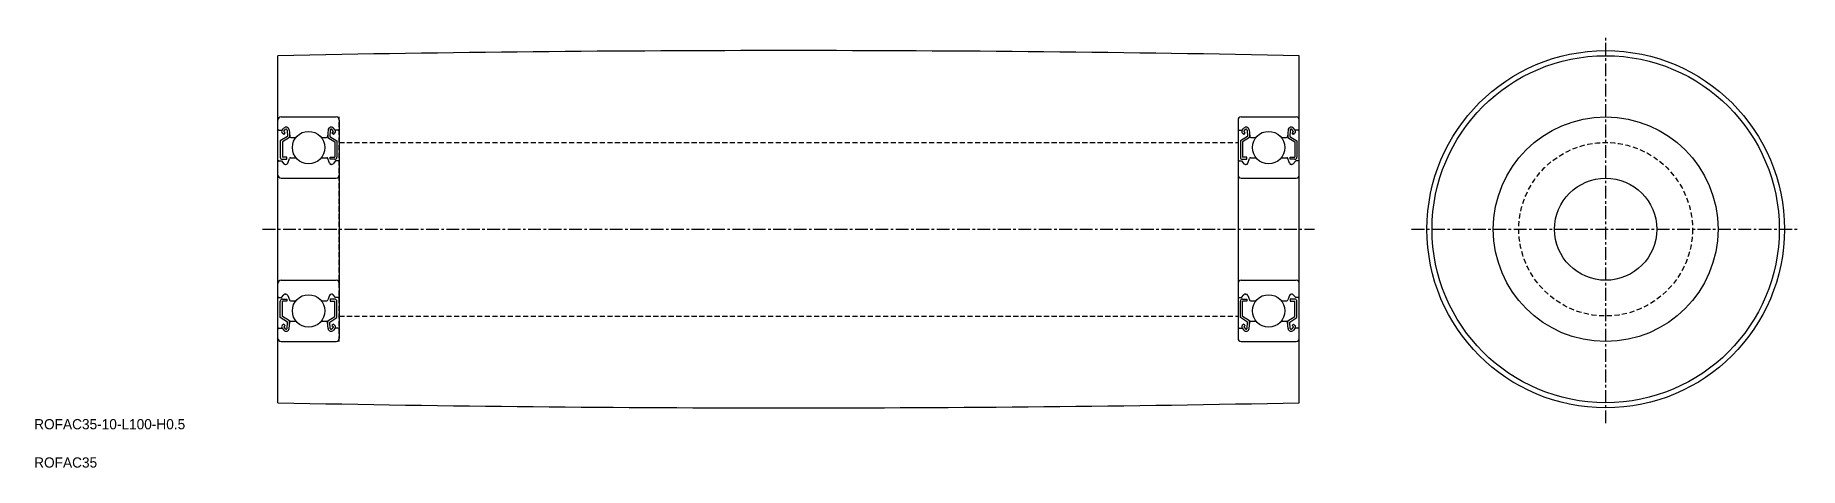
# Model space of a CAD drawing. Extents: x 3 to 175, y 2 to 45.
import ezdxf

# ---------------------------------------------------------------- set-up
doc = ezdxf.new("R2010")
doc.units = 0
doc.linetypes.add('CENTER', pattern=[2, 1.25, -0.25, 0.25, -0.25])
doc.linetypes.add('DASHED', pattern=[0.75, 0.5, -0.25])
doc.layers.get('0').update_dxf_attribs({"linetype": 'CONTINUOUS'})
doc.layers.add('CENTER', color=1, linetype='CENTER')

msp = doc.modelspace()

# ---------------------------------------------------------------- linework, layer by layer
at = {"color": 7, "linetype": 'CONTINUOUS'}
for p, q in [((26.37, 8.85), (26.37, 42.85)), ((126.37, 8.85), (126.37, 42.85))]:
    msp.add_line(p, q, dxfattribs=at)
at = {"color": 3}
for p, q in [((26.67, 36.85), (32.07, 36.85)), ((32.37, 36.55), (32.37, 15.15)), ((120.37, 36.55), (120.37, 15.15)), ((120.67, 36.85), (126.07, 36.85)), ((26.47, 35.55), (26.78, 35.55)), ((27.3, 34.95), (26.6, 34.51)), ((26.78, 35.55), (26.94, 35.75)), ((26.93, 35.14), (26.79, 35.28)), ((27.5, 34.84), (26.8, 34.4)), ((26.93, 35.42), (27.09, 35.62)), ((27.07, 35.28), (26.93, 35.42)), ((26.93, 35.14), (27.07, 35.28)), ((27.27, 35.56), (27.3, 34.95)), ((27.47, 35.58), (27.52, 34.94)), ((27.5, 35.19), (27.5, 34.84)), ((27.62, 34.85), (28.14, 34.85)), ((30.6, 34.85), (31.12, 34.85)), ((31.27, 35.58), (31.22, 34.94)), ((31.24, 35.19), (31.24, 34.84)), ((31.24, 34.84), (31.94, 34.4)), ((31.47, 35.56), (31.44, 34.95)), ((31.44, 34.95), (32.14, 34.51)), ((31.81, 35.42), (31.64, 35.62)), ((31.66, 35.28), (31.81, 35.42)), ((31.81, 35.14), (31.66, 35.28)), ((31.96, 35.55), (31.8, 35.75)), ((31.81, 35.14), (31.95, 35.28)), ((32.27, 35.55), (31.96, 35.55)), ((120.47, 35.55), (120.78, 35.55)), ((121.3, 34.95), (120.6, 34.51)), ((120.78, 35.55), (120.94, 35.75)), ((120.93, 35.14), (120.79, 35.28)), ((121.5, 34.84), (120.8, 34.4)), ((120.93, 35.42), (121.09, 35.62)), ((121.07, 35.28), (120.93, 35.42)), ((120.93, 35.14), (121.07, 35.28)), ((121.27, 35.56), (121.3, 34.95)), ((121.47, 35.58), (121.52, 34.94)), ((121.5, 35.19), (121.5, 34.84)), ((121.62, 34.85), (122.14, 34.85)), ((124.6, 34.85), (125.12, 34.85)), ((125.27, 35.58), (125.22, 34.94)), ((125.24, 35.19), (125.24, 34.84)), ((125.24, 34.84), (125.94, 34.4)), ((125.47, 35.56), (125.44, 34.95)), ((125.44, 34.95), (126.14, 34.51)), ((125.81, 35.42), (125.64, 35.62)), ((125.66, 35.28), (125.81, 35.42)), ((125.81, 35.14), (125.66, 35.28)), ((125.96, 35.55), (125.8, 35.75)), ((125.81, 35.14), (125.95, 35.28)), ((126.27, 35.55), (125.96, 35.55)), ((26.6, 34.51), (26.6, 32.9)), ((26.8, 34.4), (26.8, 32.9)), ((27.25, 32.9), (26.8, 32.9)), ((27.25, 32.7), (27.25, 32.9)), ((27.59, 32.85), (28.14, 32.85)), ((30.6, 32.85), (31.15, 32.85)), ((31.49, 32.9), (31.94, 32.9)), ((31.49, 32.7), (31.49, 32.9)), ((31.94, 34.4), (31.94, 32.9)), ((32.14, 34.51), (32.14, 32.9)), ((120.6, 34.51), (120.6, 32.9)), ((120.8, 34.4), (120.8, 32.9)), ((121.25, 32.9), (120.8, 32.9)), ((121.25, 32.7), (121.25, 32.9)), ((121.59, 32.85), (122.14, 32.85)), ((124.6, 32.85), (125.15, 32.85)), ((125.49, 32.9), (125.94, 32.9)), ((125.49, 32.7), (125.49, 32.9)), ((125.94, 34.4), (125.94, 32.9)), ((126.14, 34.51), (126.14, 32.9)), ((26.47, 32.55), (26.72, 32.55)), ((26.72, 32.55), (26.95, 32.27)), ((26.8, 32.7), (27.25, 32.7)), ((27.11, 32.2), (27.14, 32.2)), ((27.33, 32.33), (27.49, 32.79)), ((31.41, 32.33), (31.24, 32.79)), ((31.94, 32.7), (31.49, 32.7)), ((31.63, 32.2), (31.6, 32.2)), ((32.02, 32.55), (31.78, 32.27)), ((32.27, 32.55), (32.02, 32.55)), ((120.47, 32.55), (120.72, 32.55)), ((120.72, 32.55), (120.95, 32.27)), ((120.8, 32.7), (121.25, 32.7)), ((121.11, 32.2), (121.14, 32.2)), ((121.33, 32.33), (121.49, 32.79)), ((125.41, 32.33), (125.24, 32.79)), ((125.94, 32.7), (125.49, 32.7)), ((125.63, 32.2), (125.6, 32.2)), ((126.02, 32.55), (125.78, 32.27)), ((126.27, 32.55), (126.02, 32.55)), ((26.67, 30.85), (32.07, 30.85)), ((120.67, 30.85), (126.07, 30.85)), ((26.67, 20.85), (32.07, 20.85)), ((120.67, 20.85), (126.07, 20.85)), ((26.47, 19.15), (26.72, 19.15)), ((26.72, 19.15), (26.95, 19.43)), ((27.11, 19.5), (27.14, 19.5)), ((27.33, 19.37), (27.49, 18.92)), ((31.41, 19.37), (31.24, 18.92)), ((31.63, 19.5), (31.6, 19.5)), ((32.02, 19.15), (31.78, 19.43)), ((32.27, 19.15), (32.02, 19.15)), ((120.47, 19.15), (120.72, 19.15)), ((120.72, 19.15), (120.95, 19.43)), ((121.11, 19.5), (121.14, 19.5)), ((121.33, 19.37), (121.49, 18.92)), ((125.41, 19.37), (125.24, 18.92)), ((125.63, 19.5), (125.6, 19.5)), ((126.02, 19.15), (125.78, 19.43)), ((126.27, 19.15), (126.02, 19.15)), ((26.6, 17.19), (26.6, 18.8)), ((26.8, 19), (27.25, 19)), ((26.8, 17.3), (26.8, 18.8)), ((27.25, 18.8), (26.8, 18.8)), ((27.5, 16.87), (26.8, 17.3)), ((27.25, 19), (27.25, 18.8)), ((27.59, 18.85), (28.14, 18.85)), ((30.6, 18.85), (31.15, 18.85)), ((31.24, 16.87), (31.94, 17.3)), ((31.94, 19), (31.49, 19)), ((31.49, 19), (31.49, 18.8)), ((31.49, 18.8), (31.94, 18.8)), ((31.94, 17.3), (31.94, 18.8)), ((32.14, 17.19), (32.14, 18.8)), ((120.6, 17.19), (120.6, 18.8)), ((120.8, 19), (121.25, 19)), ((120.8, 17.3), (120.8, 18.8)), ((121.25, 18.8), (120.8, 18.8)), ((121.5, 16.87), (120.8, 17.3)), ((121.25, 19), (121.25, 18.8)), ((121.59, 18.85), (122.14, 18.85)), ((124.6, 18.85), (125.15, 18.85)), ((125.24, 16.87), (125.94, 17.3)), ((125.94, 19), (125.49, 19)), ((125.49, 19), (125.49, 18.8)), ((125.49, 18.8), (125.94, 18.8)), ((125.94, 17.3), (125.94, 18.8)), ((126.14, 17.19), (126.14, 18.8)), ((26.47, 16.15), (26.78, 16.15)), ((27.3, 16.75), (26.6, 17.19)), ((26.78, 16.15), (26.94, 15.96)), ((26.93, 16.56), (26.79, 16.42)), ((26.93, 16.56), (27.07, 16.42)), ((27.07, 16.42), (26.93, 16.28)), ((26.93, 16.28), (27.09, 16.09)), ((27.15, 17.08), (27.15, 17.08)), ((27.27, 16.14), (27.3, 16.75)), ((27.33, 16.98), (27.33, 16.98)), ((27.47, 16.12), (27.52, 16.76)), ((27.5, 16.52), (27.5, 16.87)), ((27.62, 16.85), (28.14, 16.85)), ((30.6, 16.85), (31.12, 16.85)), ((31.27, 16.12), (31.22, 16.76)), ((31.24, 16.52), (31.24, 16.87)), ((31.44, 16.75), (32.14, 17.19)), ((31.47, 16.14), (31.44, 16.75)), ((31.81, 16.28), (31.64, 16.09)), ((31.81, 16.56), (31.66, 16.42)), ((31.66, 16.42), (31.81, 16.28)), ((31.96, 16.15), (31.8, 15.96)), ((31.81, 16.56), (31.95, 16.42)), ((32.27, 16.15), (31.96, 16.15)), ((120.47, 16.15), (120.78, 16.15)), ((121.3, 16.75), (120.6, 17.19)), ((120.78, 16.15), (120.94, 15.96)), ((120.93, 16.56), (120.79, 16.42)), ((120.93, 16.56), (121.07, 16.42)), ((121.07, 16.42), (120.93, 16.28)), ((120.93, 16.28), (121.09, 16.09)), ((121.15, 17.08), (121.15, 17.08)), ((121.27, 16.14), (121.3, 16.75)), ((121.33, 16.98), (121.33, 16.98)), ((121.47, 16.12), (121.52, 16.76)), ((121.5, 16.52), (121.5, 16.87)), ((121.62, 16.85), (122.14, 16.85)), ((124.6, 16.85), (125.12, 16.85)), ((125.27, 16.12), (125.22, 16.76)), ((125.24, 16.52), (125.24, 16.87)), ((125.44, 16.75), (126.14, 17.19)), ((125.47, 16.14), (125.44, 16.75)), ((125.81, 16.28), (125.64, 16.09)), ((125.81, 16.56), (125.66, 16.42)), ((125.66, 16.42), (125.81, 16.28)), ((125.96, 16.15), (125.8, 15.96)), ((125.81, 16.56), (125.95, 16.42)), ((126.27, 16.15), (125.96, 16.15)), ((26.67, 14.85), (32.07, 14.85)), ((120.67, 14.85), (126.07, 14.85))]:
    msp.add_line(p, q, dxfattribs=at)
at = {"color": 3, "linetype": 'DASHED'}
for p, q in [((32.37, 14.85), (32.37, 36.85)), ((32.37, 34.35), (120.37, 34.35)), ((32.37, 17.35), (120.37, 17.35))]:
    msp.add_line(p, q, dxfattribs=at)
at = {"color": 7, "linetype": 'CONTINUOUS'}
for radius in [17.5, 17, 11, 5]:
    msp.add_circle((156.37, 25.85), radius, dxfattribs=at)
at = {"color": 3}
for centre in [(29.37, 33.85), (123.37, 33.85), (29.37, 17.85), (123.37, 17.85)]:
    msp.add_circle(centre, 1.59, dxfattribs=at)
at = {"color": 3, "linetype": 'DASHED'}
msp.add_circle((156.37, 25.85), 8.5, dxfattribs=at)
at = {"color": 7, "linetype": 'CONTINUOUS'}
for centre, start, end in [((76.37, -2456.9), 88.85412, 91.14588), ((76.37, 2508.6), 268.85412, 271.14588)]:
    msp.add_arc(centre, 2500.25, start, end, dxfattribs=at)
at = {"color": 3}
for centre, radius, start, end in [((26.67, 36.55), 0.3, 90, 180), ((32.07, 36.55), 0.3, 0, 90), ((120.67, 36.55), 0.3, 90, 180), ((126.07, 36.55), 0.3, 0, 90), ((26.47, 35.65), 0.1, 180.0001, 270), ((26.93, 35.42), 0.2, 139.8648, 225.0001), ((27.17, 35.55), 0.298, 5.0005, 140.1714), ((27.17, 35.55), 0.0983, 4.6645, 139.9739), ((27.62, 34.95), 0.1, 185.1444, 270), ((31.12, 34.95), 0.1, 269.9995, 354.8557), ((31.57, 35.55), 0.298, 39.8286, 174.9997), ((31.57, 35.55), 0.0983, 40.0264, 175.3357), ((31.81, 35.42), 0.2, 314.9967, 40.1352), ((32.27, 35.65), 0.1, 269.9995, 359.9913), ((120.47, 35.65), 0.1, 180.0001, 270), ((120.93, 35.42), 0.2, 139.8648, 225.0001), ((121.17, 35.55), 0.298, 5.0005, 140.1714), ((121.17, 35.55), 0.0983, 4.6645, 139.9739), ((121.62, 34.95), 0.1, 185.1444, 270), ((125.12, 34.95), 0.1, 269.9995, 354.8557), ((125.57, 35.55), 0.298, 39.8286, 174.9997), ((125.57, 35.55), 0.0983, 40.0264, 175.3357), ((125.81, 35.42), 0.2, 314.9967, 40.1352), ((126.27, 35.65), 0.1, 269.9995, 359.9913), ((26.8, 32.9), 0.2, 180.0001, 270), ((27.59, 32.75), 0.1, 89.9995, 160.1157), ((31.15, 32.75), 0.1, 19.8845, 90.0002), ((31.94, 32.9), 0.2, 269.9998, 359.9956), ((120.8, 32.9), 0.2, 180.0001, 270), ((121.59, 32.75), 0.1, 89.9995, 160.1157), ((125.15, 32.75), 0.1, 19.8845, 90.0002), ((125.94, 32.9), 0.2, 269.9998, 359.9956), ((26.47, 32.45), 0.1, 89.9995, 180.0001), ((26.67, 31.15), 0.3, 180, 270), ((27.11, 32.4), 0.2, 220.1384, 270), ((27.14, 32.4), 0.2, 270, 340.1117), ((31.6, 32.4), 0.2, 199.8883, 269.9998), ((31.63, 32.4), 0.2, 269.9998, 319.8615), ((32.07, 31.15), 0.3, 270, 0), ((32.27, 32.45), 0.1, 359.9913, 90.0002), ((120.47, 32.45), 0.1, 89.9995, 180.0001), ((120.67, 31.15), 0.3, 180, 270), ((121.11, 32.4), 0.2, 220.1384, 270), ((121.14, 32.4), 0.2, 270, 340.1117), ((125.6, 32.4), 0.2, 199.8883, 269.9998), ((125.63, 32.4), 0.2, 269.9998, 319.8615), ((126.07, 31.15), 0.3, 270, 0), ((126.27, 32.45), 0.1, 359.9913, 90.0002), ((26.67, 20.55), 0.3, 90, 180), ((32.07, 20.55), 0.3, 0, 90), ((120.67, 20.55), 0.3, 90, 180), ((126.07, 20.55), 0.3, 0, 90), ((26.47, 19.25), 0.1, 179.9999, 270.0005), ((27.11, 19.3), 0.2, 90, 139.8616), ((27.14, 19.3), 0.2, 19.8883, 90), ((31.6, 19.3), 0.2, 90.0002, 160.1117), ((31.63, 19.3), 0.2, 40.1385, 90.0002), ((32.27, 19.25), 0.1, 269.9998, 0.0087), ((120.47, 19.25), 0.1, 179.9999, 270.0005), ((121.11, 19.3), 0.2, 90, 139.8616), ((121.14, 19.3), 0.2, 19.8883, 90), ((125.6, 19.3), 0.2, 90.0002, 160.1117), ((125.63, 19.3), 0.2, 40.1385, 90.0002), ((126.27, 19.25), 0.1, 269.9998, 0.0087), ((26.8, 18.8), 0.2, 90, 179.9999), ((27.59, 18.95), 0.1, 199.8843, 270.0005), ((31.15, 18.95), 0.1, 269.9998, 340.1155), ((31.94, 18.8), 0.2, 0.0044, 90.0002), ((120.8, 18.8), 0.2, 90, 179.9999), ((121.59, 18.95), 0.1, 199.8843, 270.0005), ((125.15, 18.95), 0.1, 269.9998, 340.1155), ((125.94, 18.8), 0.2, 0.0044, 90.0002), ((26.47, 16.05), 0.1, 90, 179.9999), ((26.93, 16.28), 0.2, 134.9999, 220.1352), ((27.17, 16.15), 0.298, 219.8286, 354.9995), ((27.17, 16.15), 0.0983, 220.0261, 355.3354), ((27.62, 16.75), 0.1, 90, 174.8556), ((31.12, 16.75), 0.1, 5.1443, 90.0005), ((31.57, 16.15), 0.298, 185.0003, 320.1714), ((31.57, 16.15), 0.0983, 184.6643, 319.9736), ((31.81, 16.28), 0.2, 319.8648, 45.0033), ((32.27, 16.05), 0.1, 0.0087, 90.0005), ((120.47, 16.05), 0.1, 90, 179.9999), ((120.93, 16.28), 0.2, 134.9999, 220.1352), ((121.17, 16.15), 0.298, 219.8286, 354.9995), ((121.17, 16.15), 0.0983, 220.0261, 355.3354), ((121.62, 16.75), 0.1, 90, 174.8556), ((125.12, 16.75), 0.1, 5.1443, 90.0005), ((125.57, 16.15), 0.298, 185.0003, 320.1714), ((125.57, 16.15), 0.0983, 184.6643, 319.9736), ((125.81, 16.28), 0.2, 319.8648, 45.0033), ((126.27, 16.05), 0.1, 0.0087, 90.0005), ((26.67, 15.15), 0.3, 180, 270), ((32.07, 15.15), 0.3, 270, 0), ((120.67, 15.15), 0.3, 180, 270), ((126.07, 15.15), 0.3, 270, 0)]:
    msp.add_arc(centre, radius, start, end, dxfattribs=at)
at = {"layer": 'CENTER', "color": 1, "linetype": 'CENTER'}
for p, q in [((156.37, 6.85), (156.37, 44.85)), ((24.87, 25.85), (127.87, 25.85)), ((137.37, 25.85), (175.37, 25.85))]:
    msp.add_line(p, q, dxfattribs=at)

# ---------------------------------------------------------------- texts
at = {"color": 7, "linetype": 'CONTINUOUS'}
for s, p in [('ROFAC35-10-L100-H0.5', (2.5, 6.25)), ('ROFAC35', (2.5, 2.5))]:
    msp.add_text(s, height=1, dxfattribs=at).set_placement(p)

doc.saveas('drawing.dxf')
